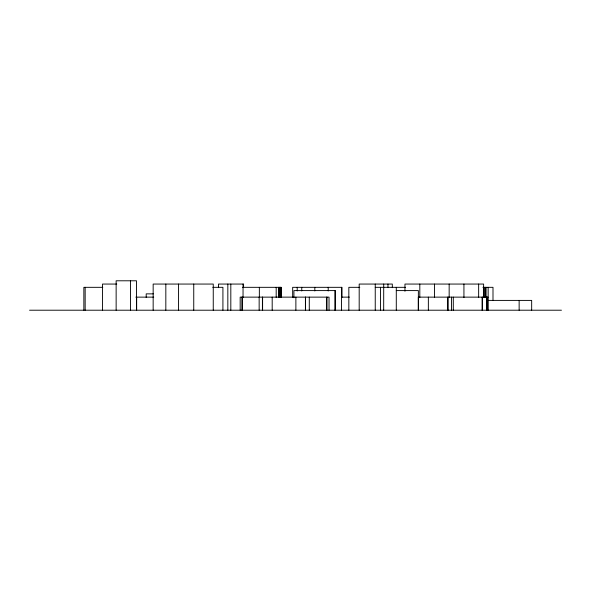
<?xml version="1.0" encoding="UTF-8"?>
<svg xmlns="http://www.w3.org/2000/svg" width="591" height="591" viewBox="0 0 591 591"><rect width="100%" height="100%" fill="white"/><g stroke="black" fill="none" stroke-linecap="round" stroke-linejoin="round"><path stroke-width="0.89" d="M116.767 284.057L102.494 284.057L102.494 310.209M102.782 287.329L83.856 287.329L83.856 310.209M212.767 287.329L222.918 287.329L222.918 310.209M242.583 287.329L281.286 287.329L281.286 297.399M359.771 287.329L348.838 287.329L348.838 310.209M375.241 287.329L405.47 287.329M482.913 287.329L492.997 287.329L492.997 300.139M396.288 290.595L418.369 290.595L418.369 310.209M153.328 293.867L146.199 293.867L146.199 297.495M135.819 297.133L153.726 297.133M341.487 297.133L349.377 297.133M488.136 297.133L418.317 297.133L418.317 310.209M487.819 300.405L531.664 300.405L531.664 310.209M29.55 310.209L561.45 310.209M519.142 300.405L519.142 310.209M488.144 287.329L488.136 310.209M487.641 297.133L487.641 310.209M486.785 297.133L486.785 310.209M486.563 297.133L486.563 310.209M485.942 287.329L485.965 297.399M485.684 287.329L485.684 297.399M484.088 287.329L484.088 297.399M483.852 287.329L483.852 297.399M483.615 297.583L483.615 284.057L404.961 284.057L404.961 291.274M482.448 297.133L482.448 310.209M482.086 297.133L482.086 310.209M478.644 284.057L478.644 297.583M463.935 284.057L463.935 297.583M453.297 297.133L453.297 310.209M451.465 297.133L451.465 310.209M449.16 284.057L449.16 297.583M448.2 297.133L448.2 310.209M447.439 297.133L447.439 310.209M434.466 284.057L434.466 297.583M428.357 297.133L428.357 310.209M419.809 284.057L419.809 297.583M396.288 287.329L396.288 310.209M392.321 287.669L392.321 284.057L359.188 284.057L359.188 310.209M387.969 284.057L387.969 287.669M383.714 284.057L383.685 310.209M380.523 287.329L380.523 310.209M375.241 284.057L375.241 310.209M342.012 297.399L342.012 287.329L292.663 287.329L292.663 297.399M341.487 287.329L341.487 310.209M335.503 310.209L335.503 290.595L293.919 290.595L293.919 297.731M334.853 290.595L334.853 310.209M329.032 310.209L329.032 297.133L240.175 297.133L240.175 310.209M328.212 287.329L328.212 290.986M327.037 297.133L327.015 310.209M326.439 297.133L326.439 310.209M314.826 287.329L314.826 290.986M309.285 297.133L309.285 310.209M305.451 297.133L305.451 310.209M305.421 297.133L305.421 310.209M301.757 287.329L301.757 290.986M297.207 287.329L297.207 290.986M295.877 297.133L295.884 310.209M280.902 287.329L280.902 297.399M280.577 287.329L280.577 297.399M280.297 287.329L280.297 297.399M279.742 287.329L279.742 297.399M279.595 287.329L279.595 297.399M279.07 287.329L279.07 297.399M278.834 287.329L278.834 297.399M278.627 287.329L278.627 297.399M276.189 287.329L276.189 297.399M272.192 297.133L272.192 310.209M262.596 297.133L262.596 310.209M262.411 297.133L262.411 310.209M259.353 287.329L259.353 297.399M259.154 297.133L259.154 310.209M243.573 287.669L243.573 284.057L218.478 284.057L218.478 287.669M243.041 284.057L243.041 297.583M242.443 297.133L242.443 310.209M241.874 297.133L241.867 310.209M230.815 284.057L230.815 310.209M227.831 284.057L227.831 310.209M213.255 310.209L213.255 284.057L153.158 284.057L153.158 310.209M193.745 284.057L193.745 310.209M178.563 284.057L178.563 310.209M165.827 284.057L165.827 310.209M136.661 297.133L136.661 310.209M136.477 310.209L136.477 280.791L116.139 280.791L116.139 310.209M130.515 280.791L130.515 310.209M85.163 287.329L85.163 310.209"/></g></svg>
